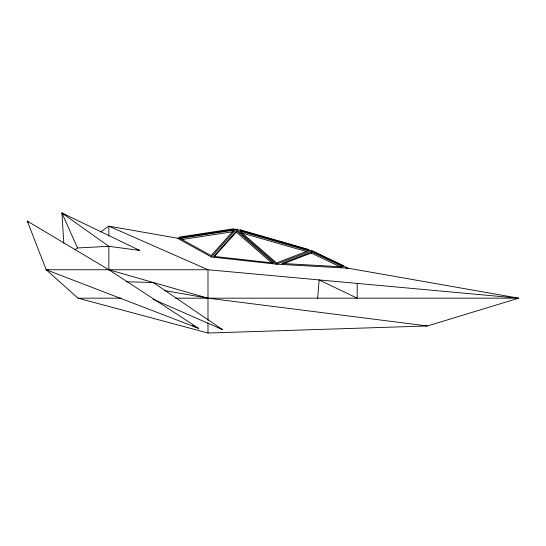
<?xml version="1.0" encoding="UTF-8"?>
<svg xmlns="http://www.w3.org/2000/svg" width="546" height="546" viewBox="0 0 546 546"><rect width="100%" height="100%" fill="white"/><g stroke="black" fill="none" stroke-linecap="round" stroke-linejoin="round"><path stroke-width="0.82" d="M317.67 298.177L319.151 279.927L357.193 298.177L357.193 283.408M213.984 257.016L236.309 232.077L236.671 230.835L273.621 263.015L213.786 256.395L236.671 230.835M282.869 263.936L311.22 253.064L311.746 251.959L343.175 266.892L281.818 263.438L311.746 251.959M233.941 230.153L211.131 255.63L179.907 238.418L179.695 237.032L233.729 228.767L233.941 230.153L179.907 238.418M211.377 256.968L236.247 229.184L311.336 250.757L348.02 268.188L276.406 264.155L211.377 256.968L177.341 238.192L236.247 229.184L276.406 264.155L311.336 250.757M74.761 249.877L77.518 247.959L108.845 246.335L139.633 250.402L61.93 212.974L63.821 243.318M100.553 231.927L108.845 226.153L179.013 238.486M175.71 298.177L518.7 298.177L207.992 269.758L46.185 269.758L198.771 328.419L108.845 269.758L27.3 221.075L46.185 269.758L78.023 298.177L207.992 333.026L427.416 325.969L518.7 298.177L345.509 267.745M182.617 239.414L233.319 231.654M78.023 298.177L121.349 298.177M126.01 281.756L153.269 282.494L222.522 329.634L152.996 299.181M164.38 290.52L207.992 298.177L427.416 325.969M46.185 269.758L48.696 270.202M181.525 238.93L183.197 239.223M338.813 266.571L340.492 266.864M308.661 249.481L240.247 229.811L241.53 230.931M241.974 233.005L306.32 251.501M207.992 298.177L108.845 269.758L108.845 246.335L61.93 212.974L77.518 247.959M136.391 249.399L139.633 250.402M192.547 325.655L198.771 328.419M312.271 250.86L343.7 265.786M311.22 253.064L341.12 267.267M218.052 327.197L222.522 329.634M61.93 212.974L66.325 215.581M236.309 232.077L272.625 263.704M27.3 221.075L28.126 222.563M207.992 320.277L207.992 269.758L108.845 226.153L108.845 235.933M207.992 322.829L207.992 333.026M308.306 250.723L276.481 262.933L239.885 231.06L308.306 250.723"/></g></svg>
